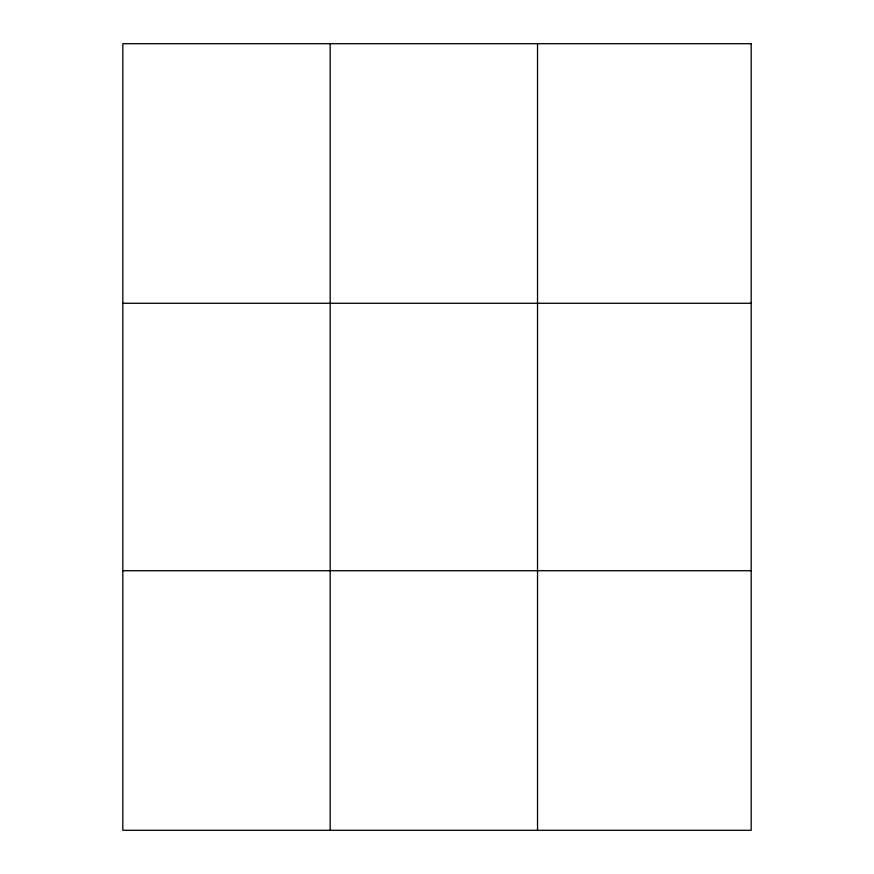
<?xml version="1.0" encoding="UTF-8"?>
<svg xmlns="http://www.w3.org/2000/svg" width="874" height="874" viewBox="0 0 874 874"><rect width="100%" height="100%" fill="white"/><g stroke="black" fill="none" stroke-linecap="round" stroke-linejoin="round"><path stroke-width="1.31" d="M330.175 830.3L330.175 43.7M537.532 830.3L537.532 43.7M122.819 303.278L751.181 303.278M122.819 570.722L751.181 570.722M751.181 43.7L751.181 830.3L122.819 830.3L122.819 43.7L751.181 43.7"/></g></svg>
